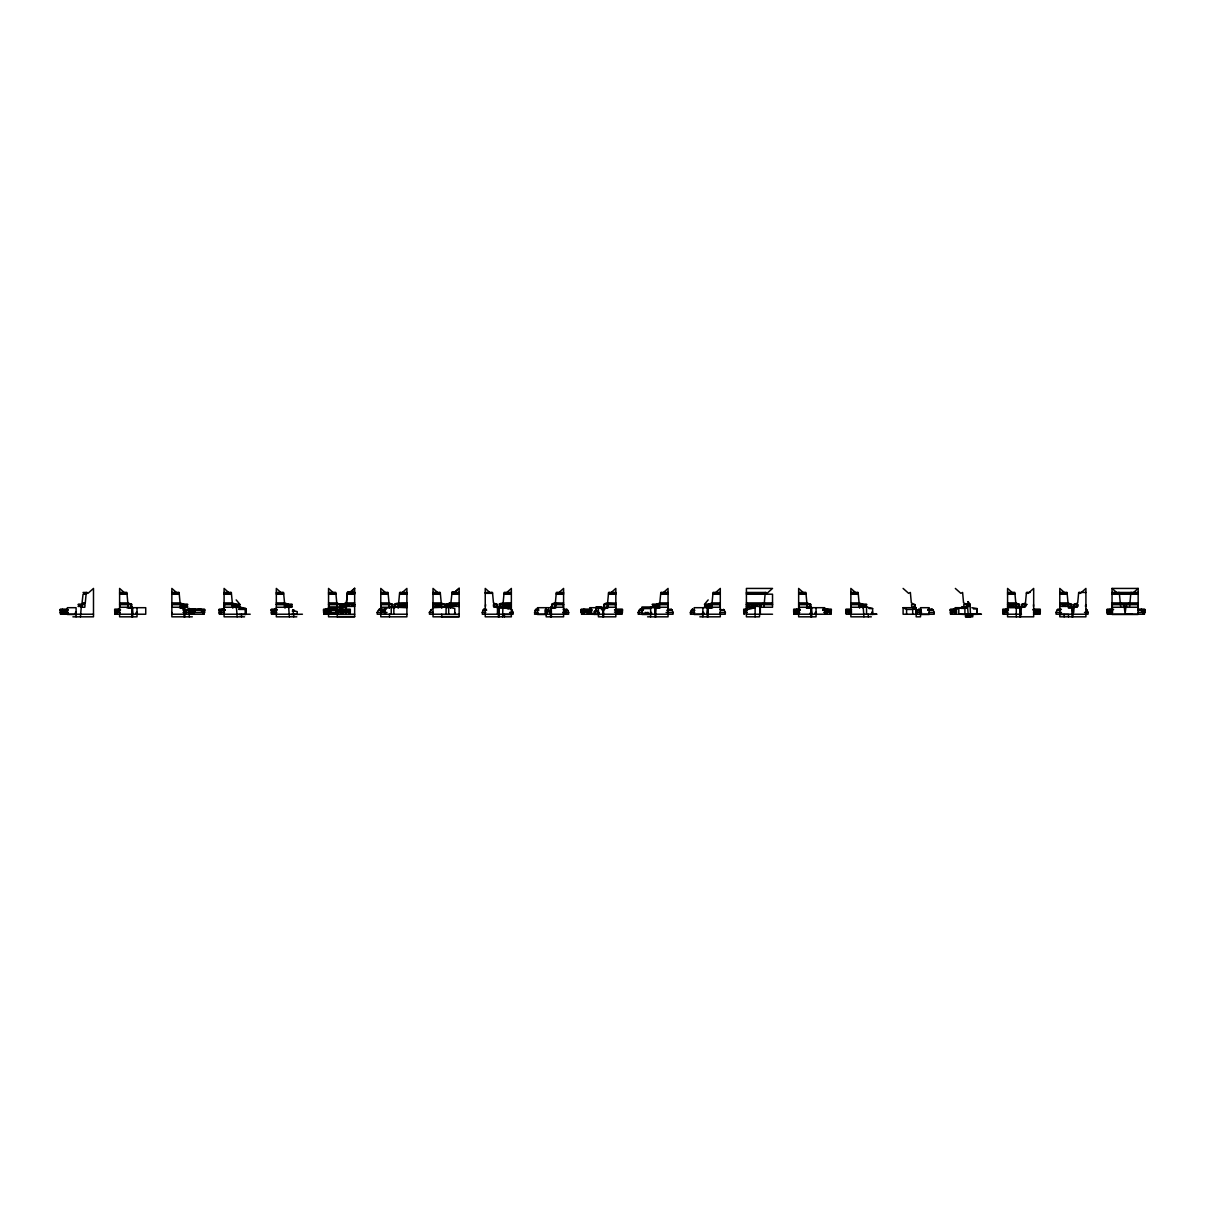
<?xml version="1.0" encoding="UTF-8"?>
<svg xmlns="http://www.w3.org/2000/svg" width="1205" height="1205" viewBox="0 0 1205 1205"><rect width="100%" height="100%" fill="white"/><g stroke="black" fill="none" stroke-linecap="round" stroke-linejoin="round"><path stroke-width="1.5" d="M81.307 606.386L80.449 616.824M81.503 604.639L85.284 602.922L86.248 592.453M341.949 611.086L342.521 604.383M346.242 604.383L345.956 608.133M347.401 593.929L346.438 602.666L342.672 604.639L354.662 604.639M346.242 604.639L345.956 607.26L342.386 607.26M354.662 604.262L342.717 604.262L346.438 602.922L347.401 592.197L354.662 592.197M395.571 607.26L394.607 606.386L394.607 607.26L398.192 607.26L398.478 604.639M406.898 602.922C395.33 602.274 386.76 605.588 406.898 604.639M398.674 602.922L399.638 592.453L406.898 592.453M446.935 606.13L446.844 607.26L450.429 607.26L450.715 604.383M447.191 606.386L447.175 603.991L450.911 602.666M459.135 604.262L447.175 604.262L450.911 602.922L451.875 593.929M498.298 616.824L499.081 607.26L499.171 616.824M511.357 602.922C499.804 602.274 491.233 605.588 511.357 604.639M502.651 616.824L502.952 604.639M503.133 602.922L504.112 592.453L511.357 592.453M550.534 614.219L551.408 606.386M551.664 606.386C550.941 600.783 560.566 603.72 563.594 602.922M555.174 604.639L554.887 608.133L551.303 608.133M555.369 602.922L556.333 592.453L563.594 592.453M602.771 614.219L603.645 606.386L604.503 607.26M603.886 606.386C603.178 600.783 612.803 603.72 615.83 602.922M607.41 604.639L607.124 608.133L601.159 608.359M607.606 602.922L608.57 592.453L615.83 592.453M655.008 614.219L655.866 606.386M656.062 604.639L659.828 602.922L668.052 602.922M659.346 607.26L659.647 604.639M659.828 602.922L660.807 592.453L668.052 592.453M707.23 614.219L708.103 606.386L708.103 616.824M711.583 607.26L711.869 604.639M708.404 606.386L708.344 604.262L712.065 602.922L713.044 592.453L720.289 592.453M760.536 604.639L764.301 602.922L765.265 592.453M763.819 607.26L764.106 604.639M1020.635 616.824L1021.494 606.386M1030.064 592.453L1026.434 592.453L1025.47 602.922L1021.689 604.639L1026.826 604.639M1025.274 604.639L1024.988 607.26L1016.282 607.26L1015.981 604.639M1073.73 606.386L1072.857 616.824M1085.916 592.453L1078.671 592.453L1077.692 602.922L1073.926 604.639L1077.511 604.639L1077.21 607.26L1068.504 607.26L1068.217 604.639M1126.163 604.639L1129.928 602.922L1130.892 592.453M1129.447 607.26L1129.733 604.639M274.137 610.257L274.815 609.293L273.279 612.441L275.132 609.293L274.318 610.257M429.989 612.441L430.923 610.257M486.428 609.293L483.747 609.293L482.211 612.441L485.766 612.441M568.609 612.441L568.609 614.219L534.553 614.219L535.382 610.257L538.876 610.272L535.306 610.257L535.969 609.293L538.65 609.293M691.248 614.219L692.077 610.257M329.537 612.441L331.074 609.293L330.396 610.257L335.728 610.287L336.662 612.441L323.588 612.381L323.588 609.293L336.737 609.293L336.737 612.381M116.584 612.441L118.436 609.293L118.361 610.393M185.434 612.441L187.347 609.293L189.26 612.441M189.788 612.441L191.7 609.293L193.613 612.441L182.994 612.441M193.011 612.441L194.231 610.257M195.044 610.257L195.918 609.293L193.9 612.441L204.564 612.381L204.564 609.293L188.673 609.293L188.673 610.393M638.078 612.441L640.066 609.293L643.545 609.293M690.314 612.441L691.519 610.257L694.924 610.272L691.429 610.257L692.288 609.293L691.429 610.257M919.355 610.257L917.818 610.287L920.002 610.287L921.509 612.441L916.689 612.441L918.602 609.293L920.515 612.441M386.986 612.441L377.075 612.441L379.274 609.293L386.112 609.293M430.697 610.257L431.797 609.293L429.296 612.441L433.122 612.441M382.271 610.393L378.686 610.257L379.274 609.293M483.069 610.287L486.654 610.257L483.145 610.257L483.747 609.293M535.306 610.257L535.969 609.293M916.689 612.441L918.195 610.287M64.362 612.441L65.898 610.257M1004.232 612.441L1006.853 609.293L1005.708 610.257M350.309 609.866L339.403 609.866L337.249 612.276L339.403 609.293L350.309 609.293L350.309 612.381L341.226 612.381L350.309 612.245M382.136 610.287L382.934 609.293L383.687 610.257L382.934 609.579L380.78 612.276M384.937 612.381L382.934 609.594M596.204 609.579L594.065 612.276L596.204 609.866L598.222 612.381L596.204 609.293L595.556 610.393M117.623 610.257L118.436 609.293M191.61 610.287L192.484 609.293L191.61 610.257L201.898 610.257L203.118 612.441M1004.819 610.287L1005.693 609.293L1004.819 610.257L1008.314 610.272L1002.726 610.287M1061.469 612.441L1055.941 612.441L1057.147 610.257L1060.551 610.272L1057.056 610.287L1057.93 609.293L1061.409 609.293M1109.278 610.287L1110.151 609.293L1109.278 610.257L1112.787 610.272L1107.064 610.257M642.687 610.272L639.298 610.257L640.066 609.293M1057.056 610.257L1057.93 609.293M335.984 612.848L338.379 610.634M378.475 610.287L379.56 609.293L378.475 610.257L385.464 610.287L378.596 610.257M349.149 593.071L354.662 588.176L354.662 616.824L328.543 616.824L328.543 614.219M349.149 593.327L354.662 588.432M401.386 593.327L406.898 588.432L406.898 616.824L380.78 616.824L380.78 614.219M453.622 593.327L459.135 588.432M505.844 593.327L511.357 588.432L511.357 616.824L485.238 616.824L485.238 588.432L490.751 593.327M558.081 593.327L563.594 588.432L563.594 616.824L546.181 616.824L546.181 607.697M610.317 593.327L615.83 588.432L615.83 616.824L598.418 616.824L598.418 607.697M662.539 593.327L668.052 588.432L668.052 616.824L647.582 616.824M714.776 593.327L720.289 588.432L720.289 616.824L699.819 616.824M1132.64 593.327L1138.153 588.432L1138.153 614.219M920.515 614.475L929.221 614.475L929.221 607.697L920.515 607.697L920.515 616.824L916.162 616.824L916.162 607.697L912.682 609.429L906.582 609.429L903.102 607.697L903.102 614.219L934.237 614.219L934.237 612.441M406.898 607.697L391.233 607.034L385.133 608.555L385.133 614.219M433.017 607.697L448.682 607.034L454.782 608.555L454.782 614.219M507.877 608.826L511.357 607.953L502.651 607.953L511.357 608.826M649.344 607.802L652.387 607.034M657.614 607.034L655.008 607.697L655.008 616.824M746.407 609.866L755.113 607.697L755.113 616.824M916.162 608.555L912.682 609.429L912.682 614.219M186.549 610.287L188.101 610.257M190.902 610.287L192.454 610.257M823.015 610.272L826.058 610.257L826.871 612.441M190.029 609.61L186.534 609.594L204.564 609.579M720.831 610.272L724.235 610.257L725.44 612.441L719.912 612.441M823.587 610.272L828.694 610.257L829.914 612.441M1138.695 610.272L1142.084 610.257L1143.304 612.441M183.838 610.272L189.486 610.287M1112.034 614.219L1112.034 588.432L1138.153 588.432M455.942 592.197L451.875 592.197L451.875 594.201L459.135 594.201M83.055 592.453L87.122 592.453L87.122 593.327M119.611 592.453L126.871 592.453L127.835 602.922L131.571 604.262L131.556 606.386M171.848 592.453L179.108 592.453L180.072 602.922L183.808 604.262L183.838 606.386M224.085 592.453L231.33 592.453L232.309 602.922L236.029 604.262L236.075 606.386M276.322 592.453L283.567 592.453L284.546 602.922L288.266 604.262L288.311 606.386M328.543 592.453L335.803 592.453L336.767 602.922L340.548 604.639L328.543 604.639M347.401 592.453L354.662 592.453M380.78 592.453L388.04 592.453L389.004 602.922L392.77 604.639L380.78 604.639M433.017 592.453L440.262 592.453L441.241 602.922L445.007 604.639L433.017 604.639M451.875 592.453L459.135 592.453M485.238 592.453L492.499 592.453L493.463 602.922L497.243 604.639L493.658 604.639L493.945 607.26L502.651 607.26M746.407 592.453L766.139 592.453L766.139 593.327M798.644 592.453L805.889 592.453L806.868 602.922L810.588 604.262L810.588 606.386M850.866 592.453L858.126 592.453L859.09 602.922L862.825 604.262L862.87 606.386M1007.576 592.453L1014.821 592.453L1015.8 602.922L1019.566 604.639L1007.576 604.639M1059.798 592.453L1067.058 592.453L1068.022 602.922L1071.802 604.639L1059.798 604.639M1112.034 592.453L1138.153 592.453M347.401 593.071L354.662 593.071M451.875 593.071L453.622 593.071L459.135 588.176L459.135 616.824L433.017 616.824L433.017 588.432L438.53 593.327M83.913 593.327L87.98 593.327L93.493 588.432L93.493 616.824L72.887 616.824M119.611 593.327L126.871 593.327M171.848 593.327L179.108 593.327M224.085 593.327L231.33 593.327M276.322 593.327L283.567 593.327M328.543 593.327L335.803 593.327M347.401 593.327L354.662 593.327M380.78 593.327L388.04 593.327M399.638 593.327L406.898 593.327M433.017 593.327L440.262 593.327M451.875 593.327L459.135 593.327M485.238 593.327L492.499 593.327M504.112 593.327L511.357 593.327M556.333 593.327L563.594 593.327M608.57 593.327L615.83 593.327M660.807 593.327L668.052 593.327M713.044 593.327L720.289 593.327M746.407 593.327L767.013 593.327L772.526 588.432L746.407 588.432L746.407 616.824L759.466 616.824L760.34 606.386L760.34 614.219M798.644 593.327L805.889 593.327M850.866 593.327L858.126 593.327M1007.576 593.327L1014.821 593.327M1026.434 593.327L1028.166 593.327L1033.679 588.432L1033.679 616.824L1007.576 616.824L1007.576 588.432L1013.089 593.327M1059.798 593.327L1067.058 593.327M1078.671 593.327L1080.403 593.327L1085.916 588.432L1085.916 616.824L1059.798 616.824L1059.798 588.432L1065.31 593.327M1112.034 593.327L1138.153 593.327M86.248 594.201L83.055 594.201L82.045 602.922L85.284 602.922M119.611 594.201L126.871 594.201M171.848 594.201L179.108 594.201M224.085 594.201L231.33 594.201M276.322 594.201L283.567 594.201M328.543 594.201L335.803 594.201M347.401 594.201L354.662 594.201M380.78 594.201L388.04 594.201M399.638 594.201L406.898 594.201M433.017 594.201L440.262 594.201M504.112 594.201L511.357 594.201M556.333 594.201L563.594 594.201M608.57 594.201L615.83 594.201M660.807 594.201L668.052 594.201M713.044 594.201L720.289 594.201M746.407 594.201L772.526 594.201L772.526 607.26L759.466 607.26M798.644 594.201L805.889 594.201M850.866 594.201L858.126 594.201M1007.576 594.201L1014.821 594.201M1059.798 594.201L1067.058 594.201M1112.034 594.201L1138.153 594.201M236.195 599.909L239.855 604.262L224.085 604.262M708.179 599.909L704.518 604.262L720.289 604.262M119.611 602.922L127.835 602.922M171.848 602.922L180.072 602.922M224.085 602.922L232.309 602.922M276.322 602.922L284.546 602.922M328.543 602.922L336.767 602.922M346.438 602.922L354.662 602.922M380.78 602.922L389.004 602.922M433.017 602.922L441.241 602.922M450.911 602.922L459.135 602.922M712.065 602.922L720.289 602.922M746.407 602.922L772.526 602.922M798.644 602.922L806.868 602.922M850.866 602.922L859.09 602.922M1007.576 602.922L1015.8 602.922M1059.798 602.922L1068.022 602.922M1112.034 602.922L1138.153 602.922M340.638 603.991L346.694 603.991M445.971 603.991L451.318 603.991M78.31 604.262L81.548 604.262M119.611 604.262L131.571 604.262M171.848 604.262L187.619 604.262M276.322 604.262L292.077 604.262M328.543 604.262L340.503 604.262M380.78 604.262L392.725 604.262M394.939 604.262L406.898 604.262M433.017 604.262L444.961 604.262M493.779 604.262L497.198 604.262M499.412 604.262L511.357 604.262M551.649 604.262L563.594 604.262M603.871 604.262L615.83 604.262M652.297 604.262L668.052 604.262M746.407 604.262L772.526 604.262M798.644 604.262L810.588 604.262M850.866 604.262L866.636 604.262M965.943 604.262L970.1 604.262L963.759 604.639L964.045 607.26L966.651 607.26L966.651 606.386M1007.576 604.262L1019.52 604.262M1021.735 604.262L1026.856 604.262M1059.798 604.262L1071.757 604.262M1073.971 604.262L1077.375 604.262M1112.034 604.262L1138.153 604.262M340.638 604.383L346.694 604.383M445.971 604.383L451.318 604.383M78.265 604.639L85.088 604.639L84.802 607.26L80.765 607.26M119.611 604.639L131.616 604.639M171.848 604.639L187.619 604.639M224.085 604.639L239.855 604.639M276.322 604.639L292.077 604.639M447.13 604.639L459.135 604.639M485.63 604.639L485.464 606.386M551.604 604.639L563.594 604.639M603.826 604.639L615.83 604.639M652.297 604.639L668.052 604.639M704.518 604.639L720.289 604.639M746.407 604.639L772.526 604.639M798.644 604.639L810.634 604.639M850.866 604.639L866.636 604.639M1033.513 604.639L1033.513 606.386M1077.918 604.639L1077.918 606.386M1112.034 604.639L1138.153 604.639M340.638 606.13L346.633 606.13M445.971 606.13L451.363 606.13M78.084 606.386L82.181 606.386L82.181 607.26M131.902 606.386L130.938 607.26M180.554 606.386L187.619 606.386M232.309 606.386L232.309 604.639M232.791 606.386L239.855 606.386M284.365 606.386L284.546 604.639M285.013 606.386L292.077 606.386M328.724 606.386L328.89 604.639M342.386 606.386L343.35 606.386M346.061 606.386L354.662 606.386M380.946 606.386L381.126 604.639M388.793 606.386L388.959 604.639M398.283 606.386L406.898 606.386M433.017 606.386L441.617 606.386M441.422 604.639L441.723 607.26L445.293 607.26L445.293 606.386L444.329 607.26M446.844 606.386L447.808 606.386M450.519 606.386L459.135 606.386M493.854 606.386L511.357 606.386M615.484 606.386L615.484 604.639M652.297 606.386L659.346 606.386M667.886 606.386L667.706 604.639M704.518 606.386L711.583 606.386L711.583 608.133L708.013 608.133L707.862 604.639M719.942 606.386L720.123 604.639M746.407 606.386L761.214 606.386L761.214 607.26M806.687 606.386L806.868 604.639M810.92 606.386L809.956 607.26M859.572 606.386L866.636 606.386M965.943 606.386L970.1 606.386L970.612 616.824M1007.576 606.386L1025.078 606.386M1059.798 606.386L1077.315 606.386M1112.26 606.386L1112.426 604.639M340.638 606.989L346.694 606.989M445.971 606.989L451.318 606.989M806.732 607.034L810.393 607.034L810.393 608.48M967.088 607.034L961.605 607.034L961.605 608.48M119.611 607.26L131.902 607.26M171.848 607.26L187.619 607.26M224.085 607.26L239.855 607.26M276.322 607.26L292.077 607.26M328.543 607.26L340.834 607.26L340.834 608.133M380.78 607.26L393.071 607.26L392.966 606.386L392.966 607.26M551.303 607.26L563.594 607.26M603.539 607.26L615.83 607.26M652.297 607.26L668.052 607.26M704.518 607.26L720.289 607.26M798.644 607.26L810.92 607.26M850.866 607.26L866.636 607.26M1112.034 607.26L1138.153 607.26M328.543 607.425L341.602 607.425L341.602 610.694M595.978 607.456L601.461 607.441M806.732 607.456L810.393 607.441M961.605 607.456L967.088 607.441M126.661 607.697L145.73 607.697L145.73 614.219L115.334 614.219L115.379 609.866M179.304 607.697L184.907 607.697L184.907 616.824M328.543 607.697L339.735 607.697M556.138 607.697L537.475 607.697L537.475 614.475L546.799 614.475M608.359 607.697L589.712 607.697L589.712 610.95M641.949 607.697L660.596 607.697M712.833 607.697L694.17 607.697L694.17 614.475L703.75 614.475M746.407 607.697L755.113 607.697M806.1 607.697L824.762 607.697L824.762 614.219M903.102 607.697L916.162 607.697M955.339 614.219L955.339 607.697L966.53 607.697M1007.576 607.697L1016.282 607.697M595.978 607.862L601.461 607.862M806.732 607.862L810.393 607.862M961.605 607.862L967.088 607.862M131.902 608.133L128.317 608.133L128.031 604.639M184.139 608.133L180.554 608.133L180.268 604.639M502.651 608.133L497.529 608.133L497.529 607.26L497.439 614.219M655.776 608.133L659.346 608.133L659.24 606.386M810.92 608.133L807.35 608.133L807.049 604.639M1016.282 608.133L1021.403 608.133L1021.403 607.26M1073.64 608.133L1068.504 608.133L1068.504 607.26M189.185 608.57L188.869 610.332M240.623 608.555L245.85 608.555L245.85 614.475L238.982 614.475M641.949 608.555L650.655 608.555M869.016 608.555L872.631 608.555L872.631 614.475M955.339 607.697L964.919 608.555L964.919 614.219M238.71 608.902L245.624 608.902L245.579 614.219M329.763 609.037L326.133 609.037L326.133 610.167M973.429 608.902L976.894 608.902L976.894 612.23M67.676 609.293L60.25 609.293L60.551 614.219L60.401 611.899M119.913 609.293L114.656 609.293L114.806 614.219L114.942 611.899M182.994 609.293L189.637 610.257L188.191 609.293M224.386 609.293L219.114 609.293L219.415 614.219L219.265 612.019M276.608 609.293L271.351 609.293L271.502 614.219L271.652 611.899M563.277 609.293L566.757 609.293L567.63 610.257L564.136 610.287L567.525 610.257L568.745 612.441L562.63 612.441M615.454 609.293L622.428 609.293L622.428 612.381L615.454 612.381L622.428 612.245M667.751 609.293L671.23 609.293L672.104 610.257L666.877 610.287L671.998 610.257L673.218 612.441L666.109 612.441M719.972 609.293L724.326 610.257L720.831 610.287M747.19 609.293L743.711 609.293L743.711 612.381L747.19 612.381L743.711 612.245M800.24 609.293L793.673 609.293L793.673 612.381L799.774 612.381L793.673 612.245M822.759 609.293L831.36 609.293L831.164 614.219L831.164 612.019M851.137 609.293L845.91 609.293L845.91 612.381L851.137 612.381L845.91 612.245M927.986 609.293L932.384 609.293L933.257 610.257L927.986 610.287L933.167 610.257L934.372 612.441L928.844 612.441M956.936 609.293L950.368 609.293L950.549 614.219L950.73 611.899M1007.952 609.293L1002.726 609.293L1002.726 612.381L1007.711 612.441M1033.318 609.293L1040.292 609.293L1040.292 612.381L1033.544 612.441M1113.631 609.293L1107.064 609.293L1107.425 614.219L1107.244 611.899M1137.791 609.293L1144.75 609.293L1144.75 612.381L1137.776 612.441M60.25 609.579L67.676 609.594M114.656 609.594L119.913 609.579M219.114 609.579L224.386 609.594M238.876 609.429L245.85 609.429M271.351 609.594L276.608 609.579M323.588 609.594L336.737 609.594M350.309 610.393L339.403 610.393L339.403 609.293L340.051 610.393L339.403 609.579L350.309 609.594M581.172 609.579L591.61 609.579M615.454 609.579L622.428 609.579M743.711 609.579L747.19 609.594M793.673 609.579L799.774 609.594M822.759 609.579L831.36 609.579M845.91 609.594L851.137 609.579M927.986 609.594L931.465 609.579M950.368 609.594L956.017 609.579M1002.726 609.594L1007.952 609.579M1033.318 609.594L1040.292 609.579M1107.064 609.579L1112.29 609.594M1137.791 609.579L1144.75 609.594M60.25 609.866L68.308 609.866M114.656 609.866L120.545 609.866M188.673 609.866L204.564 609.866M219.114 609.866L225.004 609.866M271.351 609.866L277.24 609.866M323.588 609.866L336.737 609.866M338.68 609.866L338.68 611.221L338.515 609.866M581.172 609.866L591.61 609.866M614.49 609.866L622.428 609.866M743.711 609.866L747.19 609.866M793.673 609.866L799.774 609.866M822.759 609.866L831.36 609.866M845.91 609.866L851.694 609.866M927.986 609.866L931.465 609.866M950.368 609.866L956.89 609.866M1002.726 609.866L1008.51 609.866M1033.318 609.866L1040.292 609.866M1107.064 609.866L1112.848 609.866M1137.791 609.866L1144.75 609.866M326.284 610.001L329.763 610.001M60.25 610.287L67.676 610.257M114.656 610.287L119.913 610.257M183.04 610.257L204.564 610.257M219.114 610.257L225.35 610.287L222.187 610.257L221.057 612.441L224.492 612.441M271.351 610.257L276.608 610.287M293.327 610.152L294.141 610.86L292.589 610.875M323.588 610.257L336.737 610.287M350.309 610.287L337.927 610.257L337.927 611.056M581.172 610.257L591.61 610.287M615.454 610.257L622.428 610.287M639.192 610.257L643.35 610.257L639.855 610.257L638.906 612.441L642.461 612.441M743.711 610.287L747.19 610.257M793.673 610.287L799.774 610.257M822.759 610.287L831.36 610.287M845.91 610.287L851.137 610.257M950.368 610.287L956.077 610.287L952.688 610.257M1033.318 610.287L1040.292 610.257M1137.791 610.257L1144.75 610.287M60.25 610.393L67.269 610.393M114.656 610.393L118.165 610.393M201.084 610.393L204.564 610.393M219.114 610.393L222.624 610.393M271.351 610.393L274.861 610.393M323.588 610.393L331.511 610.393M581.172 610.393L591.61 610.393M615.454 610.393L622.428 610.393M743.711 610.393L747.19 610.393M793.673 610.393L799.774 610.393M827.865 610.393L831.36 610.393M845.91 610.393L851.137 610.393M950.368 610.393L956.017 610.393M1002.726 610.393L1006.205 610.393M1035.065 610.393L1040.292 610.393M1107.064 610.393L1112.29 610.393M1141.271 610.393L1144.75 610.393M326.465 611.628L326.645 614.219M872.525 611.869L872.36 614.219M977.104 611.869L977.27 614.219M60.943 611.899L66.139 612.05M75.644 611.899L75.614 614.219M115.334 611.899L115.484 614.219M189.953 611.899L189.953 614.219L189.757 609.293M190.586 611.899L190.842 614.219M204.368 612.019L204.202 614.219L204.368 609.866M219.943 611.899L219.807 614.219L250.203 614.219M272.179 611.899L272.029 614.219L297.213 614.219M324.401 611.899L330.441 612.05M336.541 611.899L336.541 609.866M337.626 611.899L348.923 611.899M581.985 611.899L590.284 611.899M594.442 611.899L597.981 611.899L597.951 614.219M614.49 612.05L621.102 612.019M743.892 611.899L744.072 614.219L743.892 609.866M794.276 611.899L798.795 612.05M811.086 611.899L811.236 614.219M846.091 611.899L846.256 614.219L846.091 609.866M846.723 611.899L851.694 612.05M950.956 611.899L956.89 612.05M1002.906 611.899L1003.087 614.219L1002.906 609.866M1003.72 611.899L1003.539 614.219L1021.494 614.219M1035.622 612.05L1038.966 611.899M1107.892 611.899L1112.848 612.05M1144.554 611.899L1144.389 614.219L1144.554 609.866M65.522 612.245L60.25 612.245L68.233 612.441M118.165 612.245L114.656 612.245L120.018 612.441M201.084 612.245L204.564 612.245M274.861 612.245L271.351 612.245L276.713 612.441M323.588 612.245L331.511 612.245M581.172 612.245L591.61 612.245L581.172 612.381L581.172 609.293L591.61 609.293L591.414 614.219M827.865 612.245L831.36 612.245L823.783 612.441M1002.726 612.245L1006.205 612.245M1035.065 612.245L1040.292 612.245M1141.271 612.245L1144.75 612.245M75.629 612.441L75.418 614.219M171.848 612.501L172.375 614.249M454.782 612.486L454.511 614.219M509.564 612.441L513.255 612.441L511.282 609.293L512.14 610.287M534.448 612.441L538.002 612.441M598.147 612.486L599.292 612.486L599.292 614.219M691.143 612.441L694.698 612.441M977.104 612.486L976.833 614.219M1084.485 612.441L1088.16 612.441L1088.025 614.219L1056.077 614.219L1056.077 612.441M811.567 613.179L811.824 614.219M326.284 614.113L338.123 613.963M969.844 614.053L973.761 614.219M1126.63 614.053L1131.857 614.053M93.493 614.219L60.943 614.219L60.988 609.866M171.848 614.219L203.238 614.219L203.178 609.866M323.768 614.219L323.768 609.866M354.662 614.219L324.401 614.219L324.446 609.866M406.898 614.219L377.24 614.219L377.24 612.441M459.135 614.219L429.477 614.219L429.477 612.441M581.518 614.219L581.352 609.866M621.102 614.219L581.985 614.219L582.03 609.866M622.232 614.219L622.232 609.866M744.524 614.219L744.585 609.866M746.407 614.219L772.526 614.219M793.809 614.219L793.809 609.866M1033.559 614.219L1038.966 614.219L1038.906 609.866M76.096 614.475L67.39 614.475L67.39 607.697L76.096 607.697L76.096 616.824M291.354 614.475L302.425 614.219M502.651 614.475L511.357 614.475M599.488 614.475L589.712 614.219M650.655 614.475L641.949 614.475L641.949 607.034L650.655 607.034L650.655 616.824M870.025 614.475L876.984 614.219L846.723 614.219L846.784 609.866M965.13 614.475L959.692 614.219M968.76 614.475L981.457 614.219L950.956 614.219L951.001 609.866M1059.798 614.475L1068.504 614.475L1068.504 616.824M1112.034 614.475L1138.153 614.475M969.844 614.655L972.751 614.655M337.249 616.568L354.662 616.568M441.271 616.568L459.135 616.568M192.318 616.824L171.848 616.824L171.848 588.432L177.361 593.327M244.555 616.824L224.085 616.824L224.085 588.432L229.598 593.327M296.791 616.824L276.322 616.824L276.322 588.432L281.834 593.327M871.351 616.824L850.866 616.824L850.866 588.432L856.394 593.327M795.993 610.257L799.397 610.272M224.838 610.272L221.434 610.257L220.349 614.219M971.878 607.697L977.104 608.555L977.104 614.219M872.631 608.555L866.546 607.034L866.546 614.219M239.75 607.034L245.85 608.555M293.568 609.76L292.318 611.146M564.904 610.257L563.594 609.293L566.576 612.441M1112.034 588.432L1117.547 593.327M955.339 588.432L960.852 593.327L962.599 592.453L963.563 602.922L967.329 604.639M903.102 588.432L908.615 593.327L910.362 592.453L911.326 602.922L915.092 604.639L911.522 604.639L911.808 607.26L915.288 606.386L916.162 614.219M804.157 593.327L798.644 588.432L798.644 616.824L816.056 616.824L816.056 607.697M386.293 593.327L380.78 588.432L380.78 611.086M334.056 593.327L328.543 588.432L328.543 610.95M125.124 593.327L119.611 588.432L119.611 616.824L137.024 616.824L137.024 607.697M189.019 608.465L190.134 609.579L189.019 608.465L189.019 610.332M932.384 609.293L933.257 610.287M723.467 609.293L724.326 610.287M671.23 609.293L672.104 610.287M566.757 609.293L567.63 610.287M339.403 609.594L341.422 612.381L339.403 609.866M968.127 601.641L970.1 604.262M1035.411 610.257L1037.023 612.441M825.546 609.293L825.546 610.393M1086.955 610.257L1088.16 612.441M1124.024 604.639L1120.258 602.922L1119.294 592.453M1120.454 604.639L1120.74 607.26M1072.691 612.652L1072.089 607.26L1071.983 616.824M1019.852 607.26L1020.635 614.219M967.525 606.386L968.398 616.824M859.286 604.639L859.572 607.26M811.703 614.219L810.829 606.386L810.829 616.824M497.439 606.386L498.298 614.219M389.2 604.639L389.486 608.133M340.834 607.26L340.729 606.386L339.87 607.26M336.963 604.639L337.249 612.803M284.726 604.639L285.013 608.133M232.49 604.639L232.791 608.133M184.034 606.386L184.907 614.219M132.671 614.219L131.797 606.386L131.797 616.824M968.037 601.641L968.338 606.386M1143.425 611.899L1143.425 614.219L1107.892 614.219L1107.937 609.866M1143.364 609.866L1143.168 614.219M1131.766 592.453L1131.766 593.327M1126.841 607.26L1125.967 606.386L1125.093 614.219L1124.22 606.386L1123.346 607.26M1126.404 604.639L1126.585 606.386M1123.602 604.639L1123.602 606.386M1118.421 592.453L1118.421 593.327M1110.091 611.899L1110.091 614.219M1109.926 611.899L1109.926 614.219M1108.058 611.899L1108.058 614.219M1079.529 592.453L1079.529 593.327M1074.604 606.386L1074.604 607.26M1074.348 604.639L1074.182 606.386M1073.64 607.26L1073.73 612.486M1072.857 607.697L1072.857 612.592M1071.546 604.639L1071.546 606.386M1067.992 604.639L1067.992 606.386M1067.811 604.639L1067.811 606.386M1066.184 592.453L1066.184 593.327M1065.371 604.639L1065.371 606.386M1065.205 604.639L1065.205 606.386M1064.151 614.475L1064.151 616.824M1062.765 604.639L1062.765 606.386M1060.144 604.639L1060.144 606.386M1059.978 604.639L1059.978 606.386M1040.096 609.866L1040.096 614.219L1039.915 611.899M1036.842 612.441L1036.842 614.219M1036.345 611.899L1036.345 614.219M1036.179 611.899L1036.179 614.219M1027.308 592.453L1027.308 593.327M1025.681 604.639L1025.681 606.386L1025.5 604.639M1022.367 606.386L1022.367 607.26M1022.111 604.639L1021.945 606.386M1019.761 607.26L1019.761 616.824M1019.31 604.639L1019.144 606.386M1016.282 607.26L1016.282 616.824M1015.755 604.639L1015.755 606.386M1015.574 604.639L1015.574 606.386M1013.947 592.453L1013.947 593.327M1013.134 604.639L1013.134 606.386M1012.968 604.639L1012.968 606.386M1010.528 604.639L1010.528 606.386M1007.922 604.639L1007.922 606.386M1007.741 604.639L1007.741 606.386M1004.428 612.441L1004.428 614.219M1003.84 612.441L1003.84 614.219M1003.599 609.866L1003.599 614.219M976.668 612.441L976.668 614.219M972.751 614.053L972.751 616.824L965.431 616.824L965.597 614.219M970.417 614.219L970.417 616.824M970.115 614.219L970.07 616.824M969.694 604.639L969.694 606.386L969.528 604.639M969.633 614.219L969.573 616.824M968.986 614.219L968.986 616.824M968.73 604.639L968.73 606.386M968.549 604.639L968.549 606.386M968.157 604.639L968.157 606.386M967.645 614.219L967.645 616.824M967.088 604.639L967.088 606.386M966.982 614.219L966.982 616.824M966.907 604.639L966.907 606.386M966.395 614.219L966.395 616.824M965.928 614.219L965.928 616.824M958.818 608.555L958.818 614.219M956.152 612.441L956.152 614.219M954.932 611.899L955.053 614.219M952.432 611.899L952.553 614.219M951.242 609.866L951.242 614.219M931.465 609.293L931.465 610.393M921.027 609.293L921.207 614.219M920.349 612.441L920.349 614.219M916.854 612.441L916.854 614.219M914.851 604.639L914.851 606.386M914.67 604.639L914.67 606.386M906.582 609.429L906.582 614.219M872.104 612.441L872.104 614.219M871.953 612.2L871.923 614.219M868.278 614.219L868.278 616.824M866.365 604.639L866.365 606.386M866.184 604.639L866.184 606.386M865.883 604.639L865.883 606.386M865.702 604.639L865.597 606.386M865.416 604.639L865.416 606.386M863.834 604.639L863.834 606.386M863.925 616.824L863.036 604.639M863.654 604.639L863.654 606.386M863.157 607.26L863.157 608.133M862.66 604.639L862.66 606.386M862.479 604.639L862.238 607.26M861.997 604.639L862.193 607.26M861.831 604.639L861.831 606.386M860.581 604.639L860.551 607.26M860.4 604.639L860.4 606.386M860.174 604.639L860.009 606.386M859.707 606.386L859.572 608.133M859.105 604.639L859.105 606.386L858.924 604.639M857.252 592.453L857.252 593.327M851.272 604.639L851.272 606.386L851.091 604.639M848.938 611.899L848.938 614.219M848.757 611.899L848.757 614.219M829.974 609.866L829.974 614.219L794.276 614.219L794.306 609.866M829.778 612.441L829.778 614.219M827.007 609.293L827.007 612.381M826.811 609.866L826.781 614.219M826.238 609.293L826.238 610.393M816.312 614.219L816.312 612.486L815.183 612.486L815.183 614.219M811.703 607.697L811.703 616.824M810.573 614.219L810.573 612.441L810.408 614.219M810.423 604.639L810.423 606.386M810.242 604.639L810.242 606.386M805.03 592.453L805.03 593.327M799.036 604.639L799.036 606.386L798.855 604.639M798.297 611.899L798.433 614.219M795.752 611.899L795.752 614.219M760.957 604.639L760.957 606.386M760.777 604.639L760.777 606.386M759.858 604.639L759.858 606.386M759.677 604.639L759.677 606.386M757.071 604.639L757.252 606.386M754.631 604.639L754.631 606.386M754.466 604.639L754.466 606.386M752.025 604.639L751.845 606.386M749.405 604.639L749.405 606.386M749.239 604.639L749.239 606.386M746.799 604.639L746.799 606.386M746.633 604.639L746.633 606.386M725.305 612.441L725.305 614.219L690.45 614.219L690.45 612.441M713.902 592.453L713.902 593.327M712.276 604.639L712.11 606.386L712.11 604.639M711.206 604.639L711.206 606.386M711.025 604.639L711.025 606.386M710.634 606.386L710.634 607.26M709.76 604.639L709.76 606.386M709.594 604.639L709.594 606.386M708.977 606.386L708.977 607.26M708.721 604.639L708.781 607.26M707.697 604.639L707.697 606.386M707.23 607.697L707.23 616.824M706.401 604.639L706.401 606.386M706.115 604.639L706.115 606.386M705.949 604.639L705.949 606.386M705.362 604.639L705.362 606.386M705.181 604.639L705.181 606.386M704.91 604.639L704.91 606.386M703.75 614.219L703.75 612.486L702.62 612.486L702.62 614.219M702.876 607.697L702.876 616.824M673.068 612.441L673.068 614.219L638.213 614.219L638.213 612.441M661.681 592.453L661.681 593.327M658.969 604.639L658.969 606.386M658.804 604.639L658.804 606.386M658.397 606.386L658.397 607.26M657.538 604.639L657.538 606.386M657.358 604.639L657.358 606.386M656.74 606.386L656.74 607.26M656.484 604.639L656.544 607.26M656.318 604.639L656.318 606.386M656.123 604.639L656.123 606.386M655.64 604.639L655.866 616.824M655.46 604.639L655.46 606.386M654.345 604.639L654.164 606.386M653.878 604.639L653.878 606.386M653.713 604.639L653.713 606.386M653.125 604.639L653.125 606.386M652.944 604.639L652.944 606.386M652.854 604.639L652.673 606.386M651.513 614.219L651.513 612.486L650.384 612.486L650.384 614.219M648.23 614.219L648.23 612.486L647.175 612.486L647.175 614.219M646.046 614.219L646.046 612.486L645.006 612.486L645.006 614.219M642.642 614.219L642.401 611.899L642.431 614.219M639.027 612.441L639.027 614.219M621.042 609.866L621.042 614.219L620.921 611.899M618.481 611.899L618.481 614.219M618.316 611.899L618.316 614.219M609.444 592.453L609.444 593.327M607.817 604.639L607.817 606.386L607.636 604.639M604.262 604.639L604.262 606.386M604.082 604.639L604.067 606.386M603.539 606.386L603.645 616.824M602.771 607.697L602.771 616.824M601.461 608.48L601.461 607.034L595.978 607.034L595.978 608.48M597.801 611.899L597.801 614.219M594.743 614.475L594.683 611.899L594.472 614.219M591.248 611.899L591.248 614.219M590.224 609.866L590.224 614.219M587.679 611.899L587.679 614.219M587.498 611.899L587.498 614.219M584.741 609.293L584.741 610.393M584.199 611.899L584.199 614.219M584.018 611.899L584.018 614.219M583.521 609.293L583.521 610.393M582.151 611.899L582.151 614.219M566.365 612.441L566.365 614.219M563.413 604.639L563.413 606.386M557.207 592.453L557.207 593.327M555.58 604.639L555.58 606.386L555.415 604.639M552.282 607.26L551.303 606.386L551.408 616.824M552.026 604.639L552.026 606.386M551.83 604.639L551.845 606.386M550.534 607.697L550.534 616.824M550.067 614.219L550.098 611.899L546.558 611.899L546.588 614.219M549.917 611.899L549.917 614.219M546.739 611.899L546.799 614.219M545.458 609.263L545.458 612.366M545.338 609.835L545.338 614.219M513.119 612.441L513.119 614.219L482.316 614.219L482.316 612.441M511.146 604.639L511.146 606.386M510.965 604.639L510.965 606.386M508.525 604.639L508.525 606.386M508.359 604.639L508.359 606.386M505.919 604.639L505.919 606.386M505.738 604.639L505.738 606.386M504.97 592.453L504.97 593.327M504.398 614.475L504.398 616.824M503.313 604.639L503.313 606.386M503.133 604.639L503.133 606.386M499.759 604.639L499.759 606.386M499.578 604.639L499.578 606.386M497.032 604.639L497.032 606.386M496.852 604.639L496.852 606.386M496.565 606.386L496.565 607.26M493.478 604.639L493.478 606.386M491.625 592.453L491.625 593.327M458.909 606.386L458.954 604.383L458.728 606.386M456.303 604.639L456.303 606.386M453.683 604.639L453.683 606.386M453.517 604.639L453.517 606.386M452.749 592.197L452.749 593.327M451.047 604.383L451.077 606.386M450.941 604.383L450.896 606.386M450.459 606.13L450.459 606.989M450.429 607.26L450.429 608.133M450.233 606.13L450.233 606.989M449.842 604.383L449.842 606.13M449.314 604.383L449.314 606.13M449.149 604.383L449.149 606.13M448.682 607.034L448.682 614.219M448.019 604.383L448.019 606.13M447.853 604.383L447.808 607.26M447.552 604.383L447.522 606.386M447.386 604.383L447.341 606.386M446.799 604.383L446.799 606.13M446.935 606.386L446.844 608.133M446.633 604.383L446.528 606.13M446.362 604.383L446.362 606.13M446.076 607.697L446.076 614.219M445.202 606.386L445.202 607.26M444.781 604.639L444.75 606.386M444.585 604.639L444.615 606.386M441.723 607.26L441.723 608.133M441.723 614.219L441.723 616.824M441.06 604.639L441.241 606.386M439.403 592.453L439.403 593.327M438.59 604.639L438.59 606.386M438.409 604.639L438.409 606.386M435.969 604.639L435.969 606.386M435.803 604.639L435.803 606.386M433.363 604.639L433.363 606.386M406.718 604.639L406.672 606.386M406.507 604.639L406.507 606.386M404.067 604.639L403.886 606.386M401.461 604.639L401.461 606.386M401.28 604.639L401.28 606.386M400.512 592.453L400.512 593.327M398.885 604.639L398.84 606.386M398.719 604.639L398.674 606.386M398.192 607.26L398.192 608.133M395.33 604.639L395.33 606.386M395.15 604.639L395.12 606.386M394.969 604.639L394.954 606.386M394.607 606.386L394.607 608.133M393.839 607.697L393.839 614.219M393.071 608.133L393.071 606.386L392.092 607.26M392.544 604.639L392.559 606.386M392.393 604.639L392.348 606.386M391.233 607.034L391.233 614.219M389.486 614.219L389.486 616.824M387.167 592.453L387.167 593.327M385.389 612.486L385.389 614.219M384.666 614.219L384.696 611.899L381.157 611.899L381.187 614.219L381.337 611.899M354.451 606.386L354.496 604.383L354.27 606.386M351.83 604.639L351.664 606.386M350.113 609.866L349.932 614.219M349.224 604.639L349.224 606.386M349.043 604.639L349.043 606.386M348.863 609.866L348.863 614.219M348.742 611.899L348.742 614.219M348.275 592.197L348.275 593.327M346.603 604.639L346.603 606.386M346.438 604.639L346.438 606.386M346.197 611.899L346.197 614.219M345.88 604.383L345.88 606.13M346.016 611.899L346.016 614.219M345.699 604.383L345.699 606.13M345.127 606.13L345.127 606.989M344.886 606.13L344.886 606.989M344.69 604.383L344.69 606.13M344.51 604.383L344.51 606.13M343.982 604.383L343.982 606.13M343.802 604.383L343.802 606.13M343.35 606.13L343.35 607.26M343.094 604.383L343.094 606.13M342.913 604.383L343.048 606.386M342.687 604.383L342.717 606.386M342.476 606.386L342.476 610.739M342.386 611.899L342.566 614.219M342.235 604.383L342.235 606.13M342.054 604.383L342.054 606.13M341.467 604.383L341.467 606.13M341.301 604.383L341.301 606.13M341.166 611.899L341.135 614.219M341.015 604.383L341.015 606.13M340.985 611.899L340.985 614.219M340.488 604.639L340.337 606.386M340.443 611.899L340.443 614.219M340.322 604.639L340.307 606.386M340.307 609.866L340.307 612.05M339.825 609.866L339.584 611.899M337.867 611.899L337.867 614.219M337.807 611.899L337.777 614.219M337.249 613.963L337.249 616.824M336.858 614.219L336.587 612.848L336.632 614.219M336.376 612.441L336.376 614.219M334.93 592.453L334.93 593.327M329.643 612.441L329.643 614.219M329.311 611.899L329.311 614.219M329.146 611.899L329.146 614.219M327.278 611.899L327.278 614.219L327.158 609.866M326.284 609.037L326.435 614.219M324.567 611.899L324.567 614.219M297.213 614.475L297.213 611.613L293.297 610.739L293.297 614.219M293.719 614.219L293.719 616.824M291.806 604.639L291.625 606.386M291.324 604.639L291.143 606.386L291.038 604.639M290.857 604.639L290.857 606.386M289.366 616.824L288.477 604.639M289.275 604.639L289.275 606.386M289.095 604.639L289.095 606.386M288.598 607.26L288.598 608.133M287.92 604.639L287.89 607.26M287.634 606.386L287.679 607.26M287.438 604.639L287.438 606.386M287.272 604.639L287.272 606.386M286.022 604.639L285.992 607.26M285.615 604.639L285.841 606.386M285.449 604.639L285.449 606.386M285.148 606.386L285.148 607.26M282.693 592.453L282.693 593.327M273.897 614.219L273.897 611.899L273.746 614.219M273.399 612.441L273.399 614.219M272.074 609.866L272.074 614.219M245.368 609.519L245.338 614.219M241.497 614.219L241.497 616.824M239.569 604.639L239.569 606.386M239.403 604.639L239.403 606.386M238.921 604.639L239.087 606.386M238.801 604.639L238.801 606.386M238.62 604.639L238.62 606.386M237.039 604.639L237.039 606.386M237.144 616.824L236.255 604.639M236.858 604.639L236.858 606.386M236.361 607.26L236.361 608.133M235.698 604.639L235.864 606.386M235.397 606.386L235.457 607.26M235.201 604.639L235.201 606.386M235.035 604.639L235.035 606.386M233.785 604.639L233.755 607.26M233.604 604.639L233.378 606.386M233.213 604.639L233.213 606.386M232.927 606.386L232.927 607.26M230.471 592.453L230.471 593.327M224.476 604.639L224.476 606.386L224.296 604.639M221.178 612.441L221.178 614.219M219.852 609.866L219.852 614.219M202.982 612.441L202.982 614.219M200.211 609.293L200.211 610.393M199.126 609.293L199.126 610.393M194.984 609.866L194.984 612.05M194.306 609.866L194.306 612.019M194.276 612.441L194.276 614.219M194.11 609.293L194.11 612.381M193.433 612.441L193.433 614.219M190.631 609.866L190.631 614.219M189.607 609.082L189.607 610.107M189.26 613.179L189.26 616.824M189.08 612.441L189.08 614.219M187.332 604.639L187.332 606.386M187.167 604.639L187.167 606.386M186.85 604.639L186.85 606.386L186.564 604.639M186.398 604.639L186.398 606.386M185.6 612.441L185.6 614.219M184.802 604.639L184.802 606.386M184.636 604.639L184.636 606.386M184.019 604.639L184.034 616.824M183.461 604.639L183.431 607.26M183.22 606.386L183.22 607.26L182.979 604.639M182.799 604.639L182.799 606.386M181.548 604.639L181.518 607.26M181.383 604.639L181.383 606.386M181.157 604.639L180.976 606.386M180.69 606.386L180.69 607.26M178.235 592.453L178.235 593.327M172.24 604.639L172.24 606.386L172.074 604.639M137.295 614.219L137.295 612.486L136.15 612.486L136.15 614.219M132.671 607.697L132.671 616.824M131.225 604.639L131.225 606.386M127.85 604.639L127.85 606.386L127.67 604.639M125.998 592.453L125.998 593.327M119.837 604.639L119.837 606.386M118.527 609.866L118.527 611.899M116.719 612.441L116.719 614.219M81.925 604.639L81.925 606.386M81.654 604.639L81.654 606.386M80.358 604.639L80.283 606.386M80.193 604.639L80.117 606.386M79.138 604.639L79.138 606.386M78.792 604.639L78.958 606.386M78.611 604.639L78.611 606.386M65.567 611.899L65.567 614.219M64.528 612.441L64.528 614.219M62.796 611.899L62.796 614.219M62.645 611.899L62.645 614.219M62.419 609.293L62.419 610.393M640.442 609.293L639.765 610.287L640.442 609.293M692.679 609.293L692.001 610.287L692.679 609.293M194.924 609.293L194.171 610.257L195.722 610.287L194.924 609.293M548.335 609.293L546.317 612.381L548.335 609.866L550.459 612.245L548.335 609.293M222.895 609.293L222.097 610.287L222.895 609.293M193.704 609.293L192.845 610.287L193.704 609.293M222.202 609.293L221.328 610.287L222.202 609.293M796.761 609.293L795.887 610.287L796.761 609.293M953.456 609.293L952.583 610.287L953.456 609.293M919.099 609.293L918.105 610.287L920.063 610.257L919.099 609.293M66.877 609.293L65.778 610.287L66.877 609.293M293.192 609.76L294.532 611.086L293.192 609.76M604.549 609.519L601.37 609.519L604.609 609.504M1085.75 604.639L1085.569 606.386L1085.75 604.639M117.201 611.899L117.051 614.219L117.201 611.899M956.017 612.245L950.368 612.245L956.017 612.381M1112.29 612.245L1107.064 612.245L1112.29 612.381M190.269 610.257L188.899 609.293L190.269 610.287M1035.547 610.257L1034.402 609.293L1035.547 610.287M1142.189 610.257L1141.316 609.293L1142.189 610.287M1087.046 610.257L1086.187 609.293L1087.046 610.287M1034.824 610.257L1033.95 609.293L1034.824 610.287M828.799 610.257L827.925 609.293L828.799 610.287M202.003 610.257L201.13 609.293L202.003 610.287M199.804 610.257L198.93 609.293L199.804 610.287M198.569 610.257L197.71 609.293L198.569 610.287M335.773 610.257L335.111 609.293L335.773 610.287M190.782 610.257L190.179 609.293L190.782 610.287"/></g></svg>
